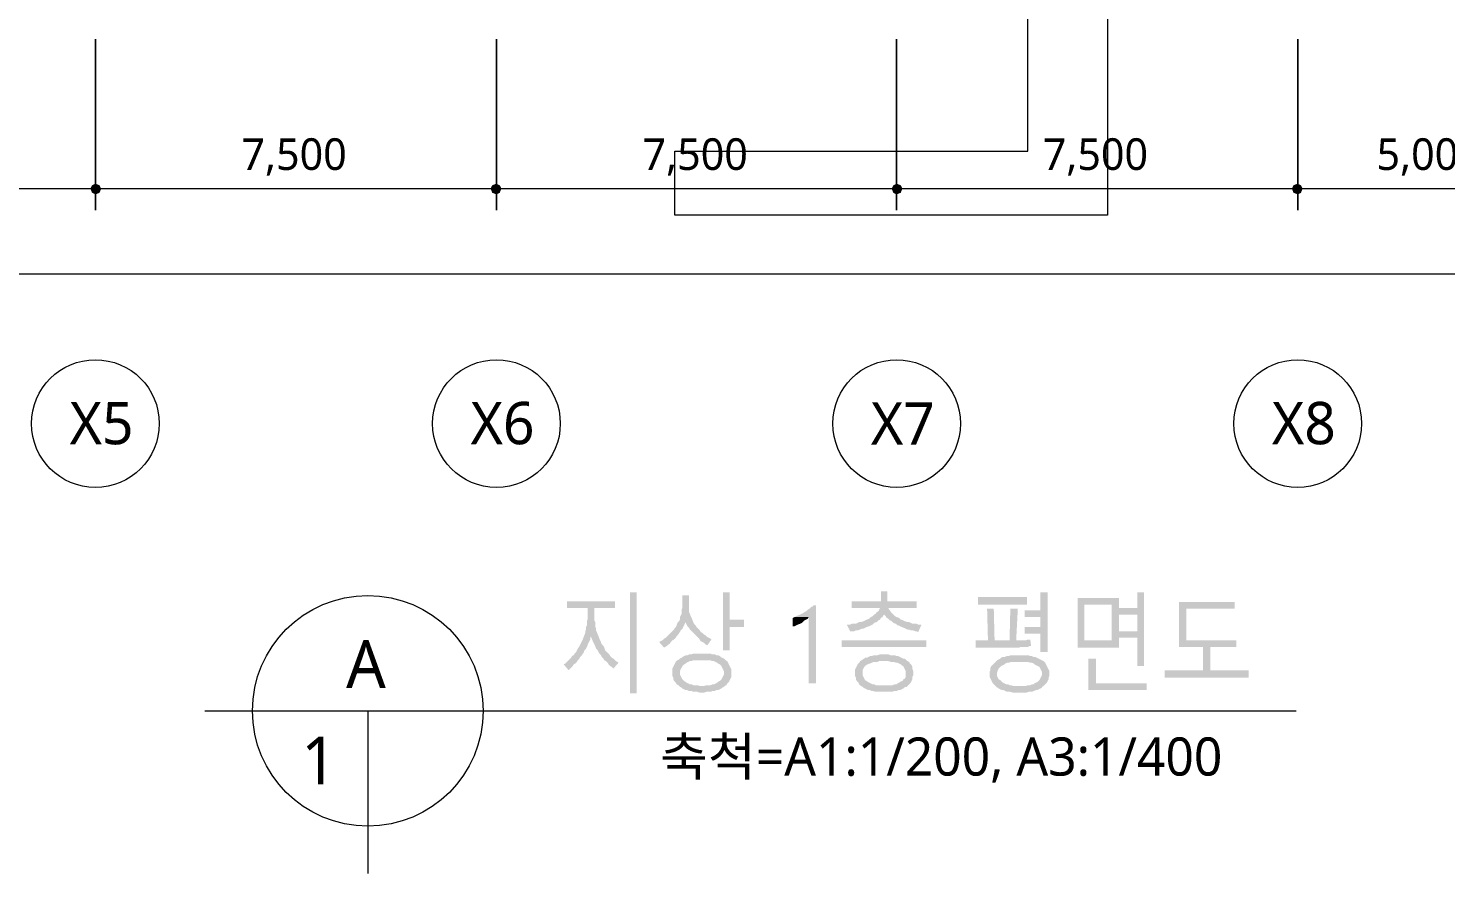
# Model space of a CAD drawing. Header units: millimetres. Extents: x -4011 to 126995, y -1911 to 106700.
# Drawn here: x 47942 to 74475, y 0 to 15824 of the extents above; entities that cross this region are included whole.
import ezdxf

# ---------------------------------------------------------------- set-up
doc = ezdxf.new("R2010")
doc.units = ezdxf.units.MM
for name, color, linetype in [('PDF_문자', 7, 'Continuous'), ('PDF_솔리드 채우기', 7, 'Continuous'), ('PDF_형상', 7, 'Continuous')]:
    doc.layers.add(name, color=color, linetype=linetype)
doc.styles.add('PDF 맑은 고딕', font='malgun.ttf')

msp = doc.modelspace()

# ---------------------------------------------------------------- hatches: boundary and pattern name
at = {"layer": 'PDF_솔리드 채우기', "transparency": 33554559}
for points in [[(58927, 5098), (58026, 5098), (58026, 4974), (58415, 4974), (58415, 4819), (58415, 4803), (58415, 4772), (58399, 4725), (58399, 4694), (58399, 4648), (58383, 4617), (58383, 4570), (58368, 4539), (58368, 4508), (58352, 4461), (58477, 4446), (58477, 4430), (58492, 4399), (58508, 4352), (58523, 4321), (58539, 4290), (58554, 4259), (58570, 4212), (58601, 4181), (58617, 4150), (58632, 4119), (58663, 4088), (58679, 4057), (58710, 4026), (58725, 3995), (58756, 3979), (58788, 3948), (58803, 3917), (58834, 3886), (58865, 3870), (58896, 3839), (58990, 3948), (58974, 3964), (58943, 3979), (58927, 3995), (58896, 4026), (58865, 4041), (58834, 4073), (58819, 4104), (58788, 4135), (58772, 4150), (58741, 4181), (58725, 4228), (58710, 4259), (58679, 4290), (58663, 4321), (58663, 4337), (58648, 4368), (58632, 4399), (58617, 4446), (58601, 4477), (58585, 4523), (58570, 4554), (58570, 4585), (58554, 4632), (58554, 4663), (58554, 4710), (58539, 4741), (58539, 4788), (58539, 4819), (58539, 4974), (58927, 4974)], [(60311, 5207), (60187, 5207), (60187, 5005), (60187, 4974), (60171, 4943), (60171, 4912), (60171, 4865), (60155, 4834), (60140, 4803), (60140, 4756), (60124, 4725), (60093, 4694), (60078, 4648), (60062, 4617), (60047, 4601), (60031, 4570), (60000, 4539), (59969, 4508), (59953, 4492), (59922, 4461), (59891, 4430), (59876, 4415), (59845, 4399), (59813, 4368), (59782, 4352), (59751, 4337), (59845, 4228), (59860, 4244), (59891, 4259), (59922, 4290), (59953, 4306), (59969, 4337), (60000, 4368), (60031, 4383), (60062, 4415), (60078, 4446), (60078, 4446), (60109, 4477), (60140, 4523), (60155, 4554), (60187, 4585), (60202, 4617), (60218, 4648), (60233, 4679), (60249, 4710), (60389, 4710), (60373, 4756), (60358, 4788), (60342, 4819), (60326, 4865), (60311, 4896), (60311, 4927), (60311, 4974), (60311, 5005)], [(61073, 5269), (60948, 5269), (60948, 4181), (61073, 4181), (61073, 4617), (61337, 4617), (61337, 4756), (61073, 4756)], [(64026, 5285), (63902, 5285), (63902, 5098), (63358, 5098), (63358, 4974), (63886, 4974), (63886, 4974), (63870, 4943), (63855, 4912), (63824, 4896), (63808, 4865), (63964, 4850), (63979, 4834), (63995, 4819), (64010, 4788), (64041, 4772), (64073, 4741), (64104, 4725), (64135, 4694), (64181, 4679), (64212, 4648), (64228, 4648), (64259, 4632), (64290, 4617), (64337, 4601), (64368, 4585), (64399, 4570), (64430, 4570), (64461, 4554), (64508, 4554), (64539, 4539), (64570, 4539), (64601, 4523), (64663, 4663), (64632, 4663), (64601, 4663), (64570, 4679), (64539, 4679), (64492, 4679), (64461, 4694), (64430, 4710), (64399, 4710), (64352, 4725), (64321, 4741), (64290, 4756), (64275, 4756), (64244, 4788), (64197, 4803), (64166, 4819), (64135, 4850), (64119, 4865), (64088, 4896), (64073, 4927), (64057, 4943), (64041, 4974), (64570, 4974), (64570, 5098), (64026, 5098)], [(67026, 5269), (66886, 5269), (66886, 4927), (66591, 4927), (66591, 4803), (66886, 4803), (66886, 4617), (66591, 4617), (66591, 4492), (66886, 4492), (66886, 4150), (67026, 4150)], [(68363, 5161), (67585, 5161), (67585, 4228), (67710, 4368), (67710, 5036), (68223, 5036)], [(68363, 5161), (68223, 5036), (68223, 4368), (67710, 4368), (67585, 4228), (68363, 4228), (68363, 4415), (68705, 4415), (68363, 4539), (68363, 4850), (68705, 4850), (68363, 4974)], [(68829, 5269), (68705, 5269), (68705, 4974), (68363, 4974), (68705, 4850), (68705, 4539), (68363, 4539), (68705, 4415), (68705, 3886), (68829, 3886)], [(70523, 5083), (69482, 5083), (69482, 4244), (69933, 4244), (69933, 3808), (69218, 3808), (69218, 3668), (70788, 3668), (70788, 3808), (70073, 3808), (70073, 4244), (70554, 4244), (70554, 4368), (69622, 4368), (69622, 4959), (70523, 4959)], [(62285, 4803), (62254, 4788), (62254, 4632), (62254, 4632), (62285, 4632), (62316, 4648), (62347, 4663), (62394, 4679), (62425, 4694), (62440, 4710), (62472, 4741), (62503, 4756), (62534, 4772), (62549, 4803)], [(62689, 5021), (62642, 5021), (62627, 5005), (62596, 4990), (62565, 4959), (62534, 4943), (62503, 4912), (62472, 4896), (62456, 4881), (62425, 4865), (62394, 4850), (62347, 4834), (62316, 4819), (62285, 4803), (62549, 4803), (62549, 3560), (62689, 3560)], [(63808, 4865), (63777, 4850), (63746, 4819), (63715, 4803), (63684, 4772), (63637, 4756), (63637, 4756), (63606, 4741), (63575, 4725), (63528, 4710), (63497, 4710), (63466, 4694), (63435, 4679), (63389, 4679), (63358, 4679), (63326, 4663), (63295, 4663), (63264, 4663), (63326, 4539), (63342, 4539), (63373, 4539), (63404, 4539), (63435, 4554), (63466, 4554), (63513, 4570), (63544, 4585), (63575, 4585), (63606, 4601), (63637, 4617), (63684, 4632), (63715, 4648), (63746, 4663), (63777, 4694), (63824, 4710), (63855, 4741), (63886, 4756), (63902, 4788), (63933, 4803), (63948, 4834), (63964, 4850)], [(60389, 4710), (60249, 4710), (60249, 4694), (60264, 4663), (60280, 4632), (60311, 4601), (60326, 4570), (60358, 4539), (60389, 4508), (60420, 4477), (60420, 4477), (60451, 4446), (60482, 4415), (60513, 4383), (60528, 4352), (60560, 4337), (60591, 4321), (60622, 4290), (60653, 4275), (60731, 4383), (60715, 4399), (60684, 4415), (60653, 4430), (60622, 4461), (60591, 4477), (60560, 4508), (60528, 4523), (60513, 4554), (60482, 4585), (60451, 4617), (60435, 4648), (60435, 4648), (60404, 4679)], [(58352, 4461), (58337, 4430), (58321, 4383), (58306, 4352), (58290, 4321), (58275, 4290), (58259, 4259), (58228, 4212), (58212, 4181), (58197, 4150), (58166, 4119), (58150, 4088), (58119, 4073), (58104, 4041), (58073, 4010), (58041, 3979), (58026, 3964), (57995, 3933), (57964, 3917), (58057, 3808), (58088, 3839), (58104, 3855), (58135, 3886), (58150, 3917), (58181, 3933), (58212, 3964), (58228, 3995), (58259, 4026), (58275, 4057), (58306, 4088), (58321, 4119), (58337, 4135), (58352, 4181), (58383, 4212), (58399, 4244), (58415, 4290), (58430, 4321), (58446, 4352), (58461, 4383), (58461, 4415), (58477, 4446)], [(66699, 4383), (66684, 4383), (66653, 4383), (66622, 4368), (66591, 4368), (66560, 4368), (66513, 4368), (66482, 4368), (66435, 4368), (66311, 4368), (66031, 4368), (65907, 4368), (65674, 4368), (65674, 4228), (66404, 4228), (66435, 4228), (66482, 4228), (66513, 4244), (66560, 4244), (66591, 4244), (66622, 4244), (66653, 4244), (66684, 4259), (66715, 4259)], [(60124, 4010), (60093, 3995), (60062, 3964), (60047, 3933), (60031, 3902), (60016, 3870), (60000, 3839), (60000, 3793), (60000, 3762), (60000, 3746), (60000, 3699), (60016, 3668), (60016, 3637), (60031, 3606), (60062, 3575), (60078, 3544), (60109, 3528), (60140, 3497), (60140, 3497), (60171, 3482), (60187, 3466), (60218, 3451), (60249, 3435), (60280, 3435), (60311, 3420), (60358, 3420), (60389, 3404), (60420, 3404), (60466, 3404), (60513, 3389), (60544, 3389), (60560, 3389), (60591, 3389), (60637, 3404), (60684, 3404), (60715, 3404), (60746, 3420), (60793, 3420), (60824, 3435), (60855, 3435), (60886, 3451), (60917, 3466), (60933, 3482), (60964, 3497), (60979, 3513), (60544, 3513), (60513, 3513), (60466, 3528), (60435, 3528), (60389, 3528), (60358, 3544), (60326, 3544), (60295, 3560), (60264, 3575), (60249, 3591), (60218, 3606), (60187, 3637), (60171, 3668), (60155, 3699), (60140, 3731), (60140, 3762), (60140, 3793), (60155, 3824), (60171, 3855), (60187, 3886), (60218, 3917), (60249, 3933), (60264, 3948), (60295, 3964), (60326, 3979), (60358, 3979), (60389, 3995), (60420, 3995), (60466, 3995), (60513, 3995), (60544, 3995)], [(60544, 4119), (60513, 4119), (60466, 4119), (60420, 4119), (60389, 4119), (60358, 4104), (60311, 4104), (60280, 4088), (60249, 4088), (60218, 4073), (60187, 4057), (60171, 4041), (60140, 4026), (60124, 4010), (60544, 3995), (60591, 3995), (60637, 3995), (60668, 3995), (60715, 3995), (60746, 3979), (60777, 3979), (60808, 3964), (60839, 3948), (60855, 3933), (60886, 3917), (60917, 3886), (60933, 3855), (60948, 3824), (60964, 3793), (60964, 3762), (60964, 3731), (60948, 3699), (60933, 3668), (60917, 3637), (60886, 3606), (60855, 3591), (60839, 3575), (60808, 3560), (60777, 3544), (60746, 3544), (60715, 3528), (60668, 3528), (60637, 3528), (60591, 3513), (60544, 3513), (60979, 3513), (61010, 3528), (61026, 3560), (61057, 3591), (61073, 3622), (61088, 3653), (61104, 3684), (61104, 3731), (61104, 3762), (61104, 3777), (61104, 3824), (61088, 3855), (61073, 3886), (61057, 3917), (61041, 3948), (61026, 3979), (60995, 3995), (60964, 4026), (60964, 4026), (60933, 4041), (60902, 4057), (60886, 4073), (60855, 4088), (60824, 4088), (60793, 4104), (60746, 4104), (60715, 4119), (60668, 4119), (60637, 4119), (60591, 4119)], [(63964, 4104), (63933, 4104), (63886, 4104), (63839, 4088), (63808, 4088), (63777, 4088), (63731, 4073), (63699, 4073), (63668, 4057), (63637, 4041), (63606, 4041), (63591, 4026), (63560, 4010), (63544, 3995), (63513, 3979), (63964, 3979), (63995, 3979), (64041, 3979), (64088, 3964), (64119, 3964), (64150, 3964), (64181, 3948), (64212, 3948), (64244, 3933), (64275, 3917), (64290, 3902), (64321, 3886), (64337, 3855), (64352, 3824), (64368, 3793), (64368, 3746), (64368, 3731), (64368, 3684), (64352, 3653), (64321, 3637), (64306, 3606), (64259, 3591), (64244, 3575), (64212, 3560), (64197, 3544), (64166, 3544), (64119, 3528), (64088, 3528), (64041, 3528), (64010, 3528), (63964, 3528), (63528, 3513), (63560, 3497), (63575, 3482), (63606, 3466), (63637, 3451), (63668, 3435), (63699, 3435), (63731, 3420), (63762, 3420), (63793, 3404), (63839, 3404), (63870, 3404), (63917, 3404), (63964, 3404), (63995, 3404), (64041, 3404), (64088, 3404), (64119, 3404), (64150, 3420), (64197, 3420), (64228, 3435), (64259, 3435), (64290, 3451), (64321, 3466), (64337, 3482), (64368, 3497), (64383, 3497), (64415, 3528), (64430, 3544), (64461, 3575), (64477, 3606), (64492, 3637), (64492, 3684), (64508, 3715), (64508, 3746), (64508, 3762), (64508, 3793), (64492, 3839), (64492, 3870), (64477, 3902), (64446, 3933), (64430, 3964), (64399, 3979), (64368, 4010), (64352, 4026), (64321, 4026), (64290, 4041), (64259, 4057), (64228, 4073), (64197, 4073), (64166, 4088), (64135, 4088), (64088, 4088), (64041, 4104), (64010, 4104)], [(66497, 4088), (66497, 4088), (66451, 4088), (66404, 4088), (66373, 4088), (66326, 4088), (66295, 4073), (66264, 4073), (66218, 4057), (66187, 4057), (66155, 4041), (66140, 4026), (66109, 4010), (66078, 3995), (66078, 3995), (66047, 3964), (66016, 3933), (66000, 3917), (65969, 3886), (65953, 3855), (65953, 3808), (65938, 3777), (65938, 3746), (65938, 3731), (65938, 3684), (65953, 3653), (65969, 3622), (65984, 3591), (66000, 3560), (66031, 3528), (66047, 3513), (66497, 3513), (66451, 3513), (66420, 3513), (66373, 3513), (66342, 3528), (66311, 3528), (66280, 3544), (66249, 3544), (66218, 3560), (66187, 3575), (66171, 3591), (66140, 3622), (66109, 3637), (66093, 3668), (66078, 3699), (66078, 3746), (66078, 3762), (66093, 3808), (66109, 3839), (66124, 3855), (66155, 3886), (66187, 3902), (66218, 3917), (66233, 3933), (66264, 3948), (66295, 3948), (66342, 3964), (66373, 3964), (66420, 3964), (66451, 3964), (66497, 3964), (66948, 3979), (66917, 3995), (66917, 3995), (66886, 4010), (66855, 4026), (66824, 4041), (66793, 4057), (66762, 4057), (66731, 4073), (66699, 4073), (66668, 4088), (66622, 4088), (66591, 4088), (66544, 4088)], [(67927, 4026), (67788, 4026), (67788, 3435), (68876, 3435), (68876, 3560), (67927, 3560)], [(63513, 3979), (63497, 3948), (63466, 3917), (63451, 3886), (63435, 3855), (63420, 3824), (63420, 3793), (63420, 3746), (63420, 3731), (63420, 3699), (63435, 3668), (63435, 3637), (63451, 3606), (63482, 3575), (63497, 3544), (63528, 3513), (63964, 3528), (63933, 3528), (63886, 3528), (63855, 3528), (63808, 3528), (63777, 3544), (63746, 3544), (63715, 3560), (63684, 3575), (63653, 3591), (63637, 3606), (63606, 3622), (63591, 3653), (63575, 3684), (63560, 3715), (63560, 3746), (63560, 3777), (63560, 3808), (63575, 3839), (63591, 3870), (63622, 3902), (63653, 3917), (63684, 3933), (63699, 3933), (63731, 3948), (63762, 3964), (63793, 3964), (63839, 3964), (63870, 3979), (63917, 3979), (63964, 3979)], [(66948, 3979), (66497, 3964), (66544, 3964), (66575, 3964), (66622, 3964), (66653, 3964), (66699, 3948), (66731, 3948), (66762, 3933), (66777, 3917), (66808, 3902), (66839, 3886), (66870, 3870), (66886, 3839), (66902, 3808), (66917, 3777), (66917, 3746), (66917, 3715), (66902, 3684), (66886, 3653), (66870, 3622), (66839, 3591), (66808, 3575), (66777, 3560), (66762, 3544), (66731, 3544), (66699, 3528), (66653, 3528), (66622, 3513), (66575, 3513), (66544, 3513), (66497, 3513), (66047, 3513), (66078, 3482), (66093, 3482), (66109, 3466), (66140, 3451), (66171, 3435), (66202, 3435), (66233, 3420), (66264, 3404), (66295, 3404), (66326, 3404), (66373, 3389), (66420, 3389), (66451, 3389), (66497, 3389), (66497, 3389), (66544, 3389), (66591, 3389), (66622, 3389), (66668, 3404), (66699, 3404), (66731, 3404), (66762, 3420), (66808, 3435), (66824, 3435), (66855, 3451), (66886, 3466), (66917, 3482), (66917, 3497), (66948, 3513), (66979, 3544), (67010, 3575), (67026, 3606), (67041, 3637), (67041, 3668), (67057, 3699), (67057, 3746), (67057, 3746), (67057, 3793), (67041, 3824), (67026, 3855), (67010, 3886), (66995, 3917), (66979, 3948)]]:
    msp.add_hatch(color=256, dxfattribs=at).paths.add_polyline_path(points)

# ---------------------------------------------------------------- linework, layer by layer
for points in [[(49135, 12886), (49104, 12824), (49197, 12824)], [(49135, 12886), (49104, 12824), (49197, 12824)], [(49104, 12824), (49135, 12746), (49197, 12824)], [(49104, 12824), (49135, 12746), (49197, 12824)], [(49197, 12917), (49135, 12886), (49197, 12824)], [(49197, 12917), (49135, 12886), (49197, 12824)], [(49135, 12746), (49197, 12715), (49197, 12824)], [(49135, 12746), (49197, 12715), (49197, 12824)], [(49275, 12886), (49197, 12917), (49197, 12824)], [(49275, 12886), (49197, 12917), (49197, 12824)], [(49306, 12824), (49275, 12886), (49197, 12824)], [(49306, 12824), (49275, 12886), (49197, 12824)], [(49197, 12715), (49275, 12746), (49197, 12824)], [(49275, 12746), (49306, 12824), (49197, 12824)], [(49197, 12715), (49275, 12746), (49197, 12824)], [(49275, 12746), (49306, 12824), (49197, 12824)], [(56627, 12886), (56596, 12824), (56705, 12824)], [(56627, 12886), (56596, 12824), (56705, 12824)], [(56596, 12824), (56627, 12746), (56705, 12824)], [(56596, 12824), (56627, 12746), (56705, 12824)], [(56705, 12917), (56627, 12886), (56705, 12824)], [(56705, 12917), (56627, 12886), (56705, 12824)], [(56627, 12746), (56705, 12715), (56705, 12824)], [(56627, 12746), (56705, 12715), (56705, 12824)], [(56767, 12886), (56705, 12917), (56705, 12824)], [(56767, 12886), (56705, 12917), (56705, 12824)], [(56798, 12824), (56767, 12886), (56705, 12824)], [(56798, 12824), (56767, 12886), (56705, 12824)], [(56705, 12715), (56767, 12746), (56705, 12824)], [(56767, 12746), (56798, 12824), (56705, 12824)], [(56705, 12715), (56767, 12746), (56705, 12824)], [(56767, 12746), (56798, 12824), (56705, 12824)], [(64135, 12886), (64104, 12824), (64197, 12824)], [(64135, 12886), (64104, 12824), (64197, 12824)], [(64104, 12824), (64135, 12746), (64197, 12824)], [(64104, 12824), (64135, 12746), (64197, 12824)], [(64197, 12917), (64135, 12886), (64197, 12824)], [(64197, 12917), (64135, 12886), (64197, 12824)], [(64135, 12746), (64197, 12715), (64197, 12824)], [(64135, 12746), (64197, 12715), (64197, 12824)], [(64275, 12886), (64197, 12917), (64197, 12824)], [(64275, 12886), (64197, 12917), (64197, 12824)], [(64306, 12824), (64275, 12886), (64197, 12824)], [(64306, 12824), (64275, 12886), (64197, 12824)], [(64197, 12715), (64275, 12746), (64197, 12824)], [(64275, 12746), (64306, 12824), (64197, 12824)], [(64197, 12715), (64275, 12746), (64197, 12824)], [(64275, 12746), (64306, 12824), (64197, 12824)], [(71627, 12886), (71596, 12824), (71705, 12824)], [(71627, 12886), (71596, 12824), (71705, 12824)], [(71596, 12824), (71627, 12746), (71705, 12824)], [(71596, 12824), (71627, 12746), (71705, 12824)], [(71705, 12917), (71627, 12886), (71705, 12824)], [(71705, 12917), (71627, 12886), (71705, 12824)], [(71627, 12746), (71705, 12715), (71705, 12824)], [(71627, 12746), (71705, 12715), (71705, 12824)], [(71767, 12886), (71705, 12917), (71705, 12824)], [(71767, 12886), (71705, 12917), (71705, 12824)], [(71798, 12824), (71767, 12886), (71705, 12824)], [(71798, 12824), (71767, 12886), (71705, 12824)], [(71705, 12715), (71767, 12746), (71705, 12824)], [(71767, 12746), (71798, 12824), (71705, 12824)], [(71705, 12715), (71767, 12746), (71705, 12824)], [(71767, 12746), (71798, 12824), (71705, 12824)]]:
    msp.add_solid(points, dxfattribs=at)
at = {"layer": 'PDF_솔리드 채우기', "lineweight": 5, "transparency": 33554559}
for points in [[(59332, 5269), (59207, 5269), (59332, 3373), (59207, 3373)], [(66637, 5176), (65720, 5176), (66637, 5036), (65720, 5036)], [(66016, 4959), (65891, 4959), (66031, 4368), (65907, 4368)], [(66466, 4959), (66326, 4959), (66435, 4368), (66311, 4368)], [(64756, 4368), (63171, 4368), (64756, 4244), (63171, 4244)]]:
    msp.add_solid(points, dxfattribs=at)
at = {"layer": 'PDF_형상', "lineweight": 5}
for points in [[(68145, 12326), (60047, 12326), (60047, 13523), (66653, 13523), (66653, 19228), (68456, 19228), (68456, 17720), (68145, 17720)], [(49197, 12420), (49197, 15622)], [(56705, 12420), (56705, 15622)], [(64197, 12420), (64197, 15622)], [(71705, 12420), (71705, 15622)]]:
    msp.add_lwpolyline(points, close=True, dxfattribs=at)
for points in [[(44301, 12824), (49601, 12824)], [(48808, 12824), (57093, 12824)], [(56301, 12824), (64601, 12824)], [(63808, 12824), (72109, 12824)], [(71301, 12824), (77098, 12824)], [(109601, 11223), (44301, 11223)], [(51249, 3047), (71674, 3047)], [(54295, 3047), (54295, 0)]]:
    msp.add_lwpolyline(points, dxfattribs=at)
for centre, radius in [((49198, 8425), 1195), ((56706, 8425), 1195), ((64198, 8425), 1195), ((71706, 8425), 1195), ((54297, 3048), 2159)]:
    msp.add_circle(centre, radius, dxfattribs=at)

# ---------------------------------------------------------------- texts
at = {"layer": 'PDF_문자', "attachment_point": 4, "style": 'PDF 맑은 고딕'}
for s, insert, char_height in [('7,500', (51932, 13416), 592.1), ('7,500', (59441, 13416), 592.1), ('7,500', (66933, 13416), 592.1), ('5,000', (73181, 13416), 592.1), ('X5', (48716, 8429), 793.2), ('X6', (56222, 8429), 793.2), ('X7', (63715, 8429), 793.2), ('X8', (71223, 8429), 793.2), ('A', (53891, 3922), 894), ('1', (53051, 2119), 894), ('축척=A1:1/200, A3:1/400', (59766, 2128), 715.03)]:
    msp.add_mtext(s, dxfattribs=dict(at, insert=insert, char_height=char_height))

doc.saveas('drawing.dxf')
